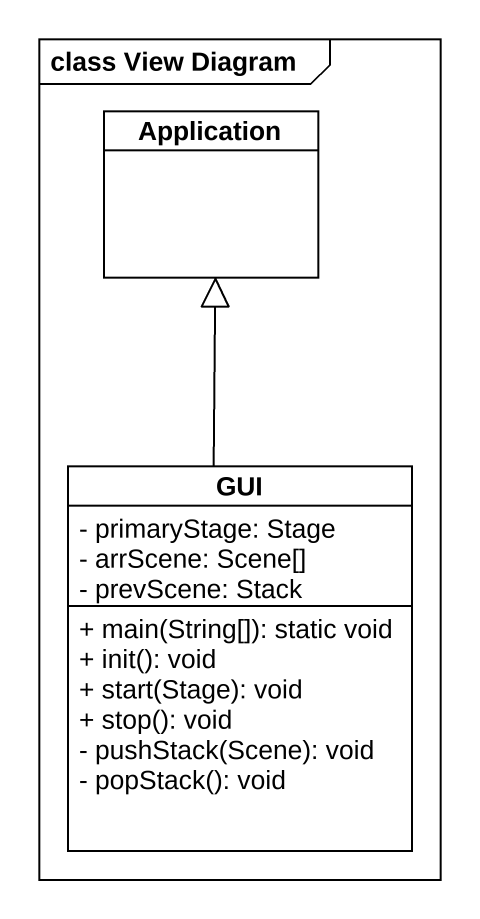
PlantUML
@startuml
mainframe class View Diagram
hide circle
hide empty members
skinparam classAttributeIconSize 0
class Application
class GUI {
  - primaryStage: Stage
  - arrScene: Scene[]
  - prevScene: Stack
  + main(String[]): static void
  + init(): void
  + start(Stage): void
  + stop(): void
  - pushStack(Scene): void
  - popStack(): void
}
GUI -up-|> Application
@enduml
